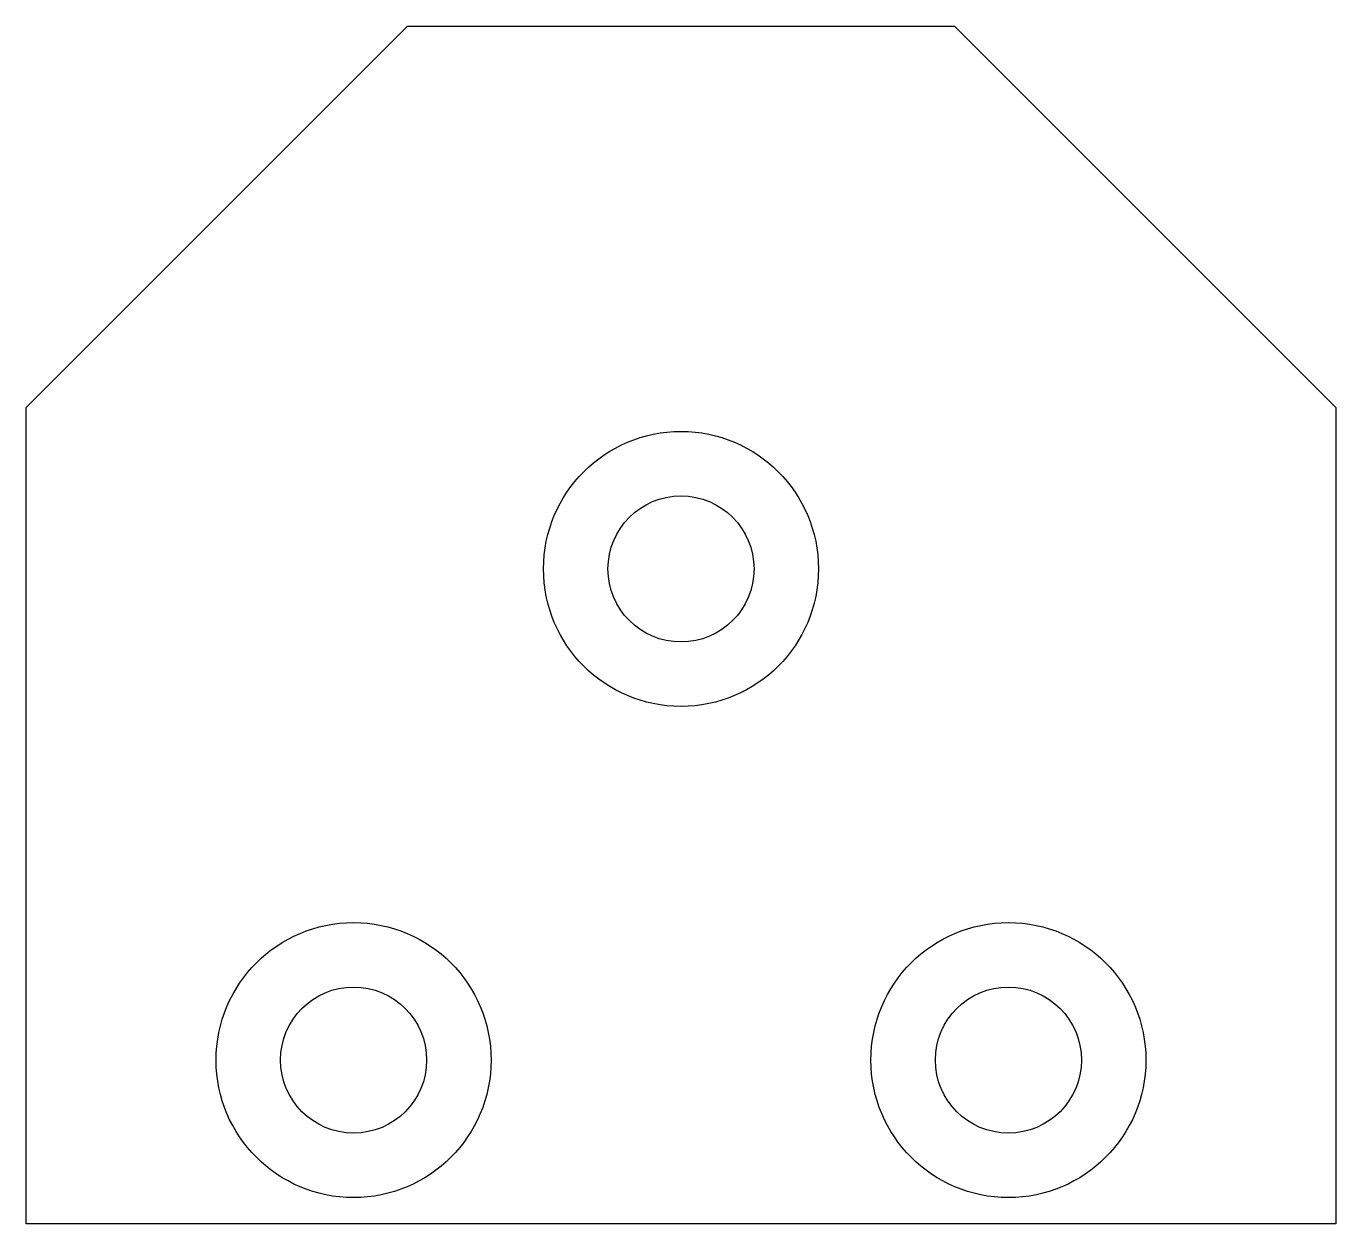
# Model space of a CAD drawing. Extents: x 0 to 76.2, y 0 to 69.7.
import ezdxf

# ---------------------------------------------------------------- set-up
doc = ezdxf.new("R2010")
doc.units = 0
doc.layers.get('0').update_dxf_attribs({"linetype": 'continuous'})

# ---------------------------------------------------------------- blocks, each defined once
blk = doc.blocks.new('SKETCH018')
at = {"color": 7}
blk.add_lwpolyline([(0, 0), (0, 47.482), (22.193, 69.675), (54.007, 69.675), (76.2, 47.482), (76.2, 0)], close=True, dxfattribs=at)
for centre, radius in [((38.1, 38.1), 8), ((38.1, 38.1), 4.25), ((19.05, 9.525), 8), ((57.15, 9.525), 8), ((19.05, 9.525), 4.25), ((57.15, 9.525), 4.25)]:
    blk.add_circle(centre, radius, dxfattribs=at)

msp = doc.modelspace()

# ---------------------------------------------------------------- block references
at = {"color": 7}
msp.add_blockref('SKETCH018', (0, 0), dxfattribs=at)

doc.saveas('drawing.dxf')
